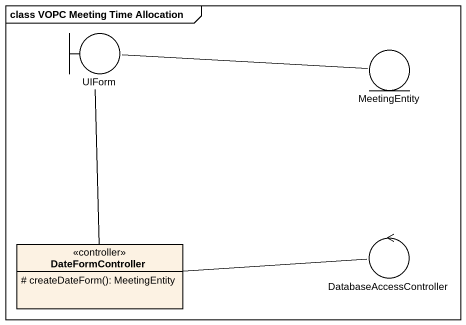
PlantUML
@startuml
mainframe class VOPC Meeting Time Allocation
allowmixing
hide circle
hide empty members
skinparam classAttributeIconSize 0
boundary UIForm
entity MeetingEntity
class DateFormController <<controller>> {
  # createDateForm(): MeetingEntity
}
control DatabaseAccessController
UIForm -right- MeetingEntity
UIForm -- DateFormController
DateFormController -right- DatabaseAccessController
@enduml
